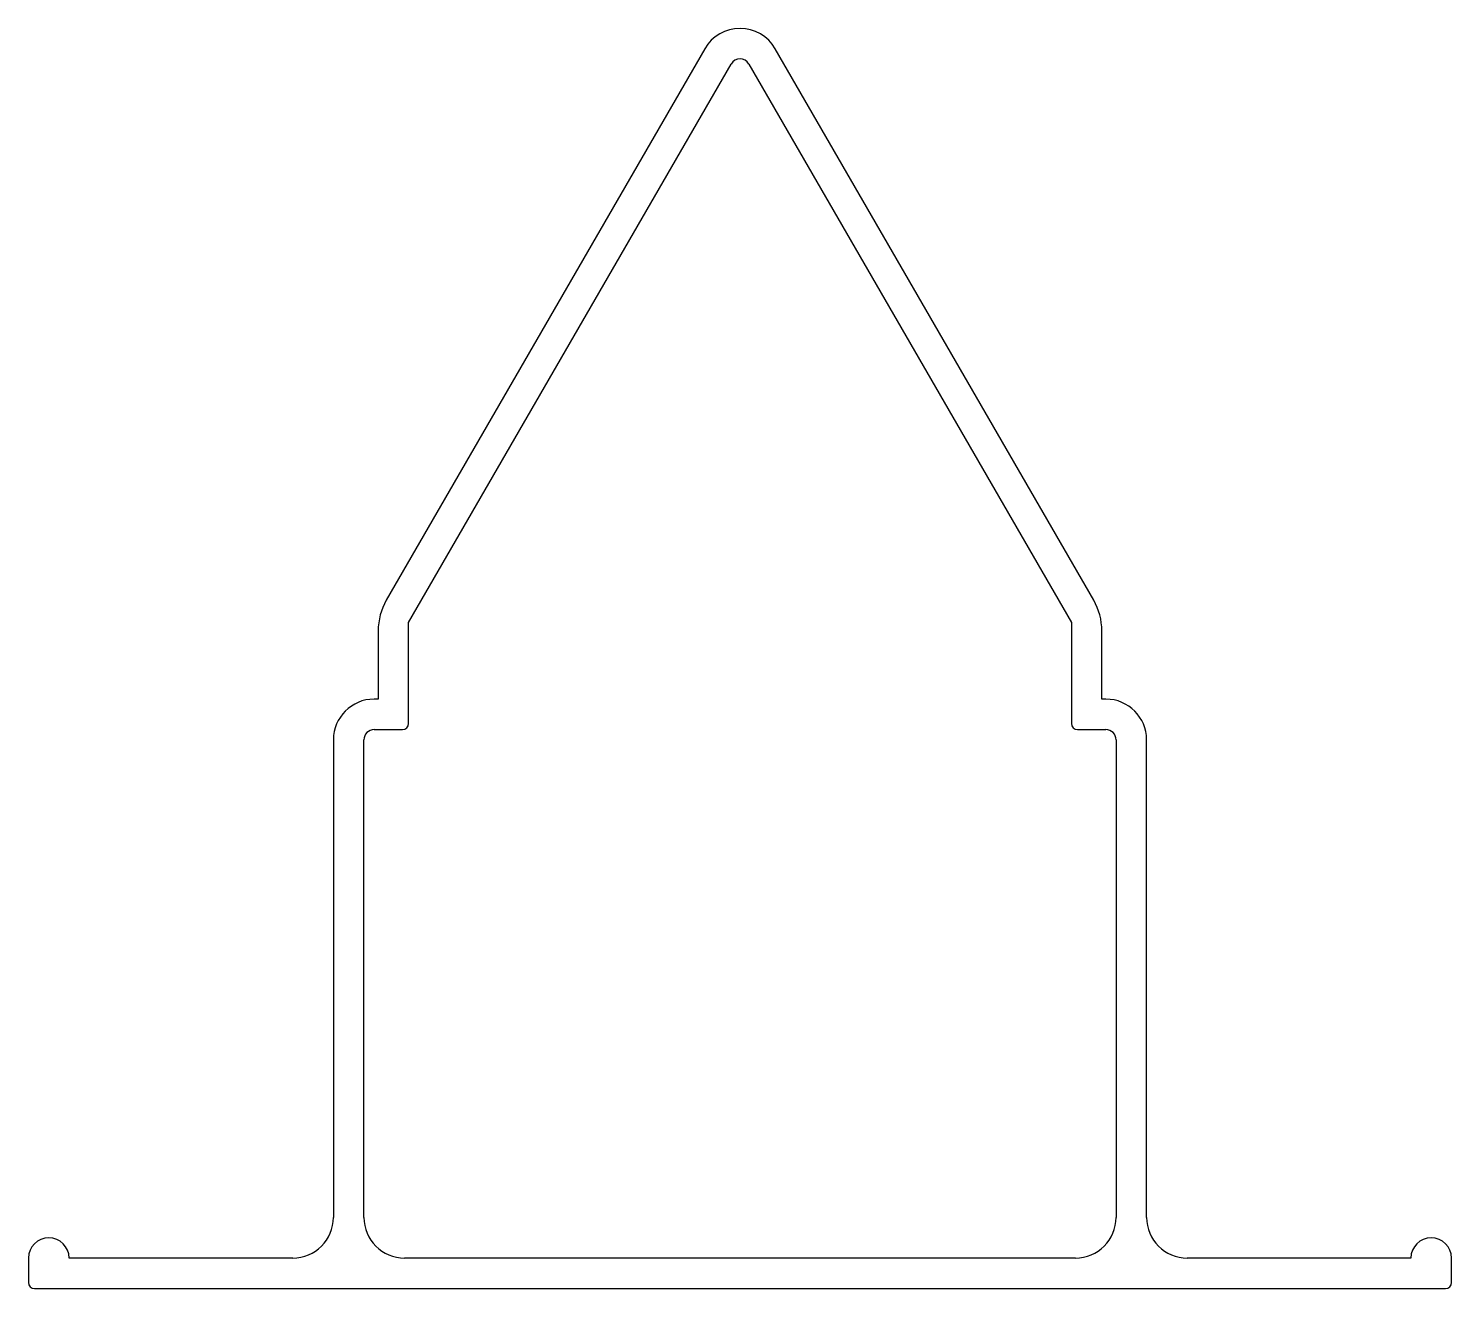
# Model space of a CAD drawing. Extents: x 2967.8 to 3037.8, y 1279.1 to 1341.1.
import ezdxf

# ---------------------------------------------------------------- set-up
doc = ezdxf.new("R2010")
doc.units = 0
doc.layers.get('0').update_dxf_attribs({"linetype": 'CONTINUOUS'})

msp = doc.modelspace()

# ---------------------------------------------------------------- linework, layer by layer
for p, q in [((3001.035, 1340.085), (2985.369, 1312.953)), ((3020.164, 1312.953), (3004.499, 1340.085)), ((2986.468, 1311.855), (3002.334, 1339.335)), ((3003.2, 1339.335), (3019.066, 1311.855)), ((2986.468, 1306.885), (2986.468, 1311.855)), ((3019.066, 1311.855), (3019.066, 1306.885)), ((2984.968, 1311.453), (2984.968, 1308.085)), ((3020.566, 1308.085), (3020.566, 1311.453)), ((2984.968, 1308.085), (2984.767, 1308.085)), ((3020.767, 1308.085), (3020.566, 1308.085)), ((2984.767, 1306.585), (2986.168, 1306.585)), ((3019.366, 1306.585), (3020.767, 1306.585)), ((2982.767, 1306.085), (2982.767, 1282.585)), ((2984.267, 1282.585), (2984.267, 1306.085)), ((3021.267, 1306.085), (3021.267, 1282.585)), ((3022.767, 1282.585), (3022.767, 1306.085)), ((2967.767, 1280.585), (2967.767, 1279.385)), ((2980.767, 1280.585), (2969.767, 1280.585)), ((3019.267, 1280.585), (2986.267, 1280.585)), ((3035.767, 1280.585), (3024.767, 1280.585)), ((3037.767, 1279.385), (3037.767, 1280.585)), ((2968.067, 1279.085), (3037.467, 1279.085))]:
    msp.add_line(p, q)
for centre, radius, start, end in [((3002.767, 1339.085), 2, 30, 150), ((3002.767, 1339.085), 0.5, 30, 150), ((2987.968, 1311.453), 3, 150, 180), ((3017.566, 1311.453), 3, 0, 30), ((2984.767, 1306.085), 2, 90, 180), ((3020.767, 1306.085), 2, 0, 90), ((2984.767, 1306.085), 0.5, 90, 180), ((2986.168, 1306.885), 0.3, 270, 360), ((3019.366, 1306.885), 0.3, 180, 270), ((3020.767, 1306.085), 0.5, 0, 90), ((2980.767, 1282.585), 2, 270, 0), ((2986.267, 1282.585), 2, 180, 270), ((3019.267, 1282.585), 2, 270, 0), ((3024.767, 1282.585), 2, 180, 270), ((2968.767, 1280.585), 1, 0, 180), ((3036.767, 1280.585), 1, 0, 180), ((2968.067, 1279.385), 0.3, 180, 270), ((3037.467, 1279.385), 0.3, 270, 0)]:
    msp.add_arc(centre, radius, start, end)

doc.saveas('drawing.dxf')
